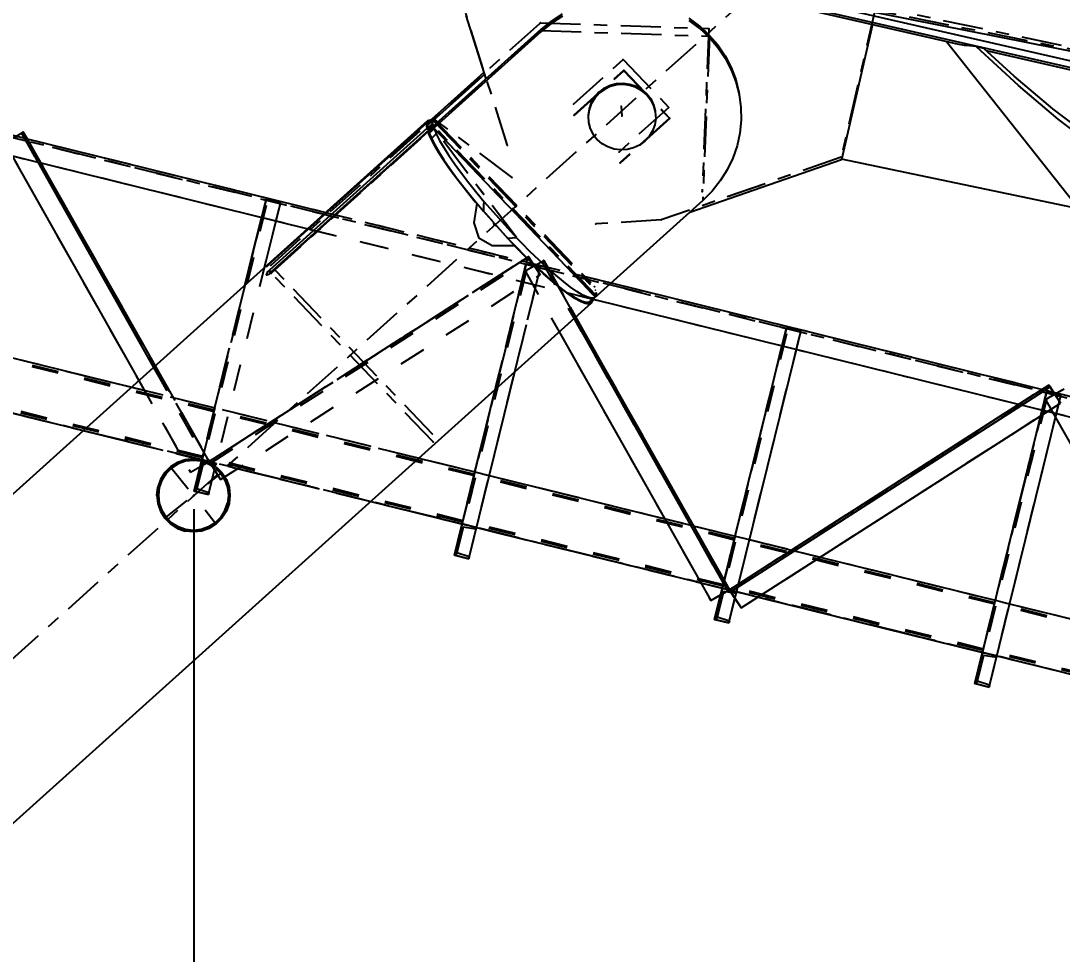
# Model space of a CAD drawing. Header units: millimetres. Extents: x 2368 to 8313, y 7493 to 11698.
# Drawn here: x 6788.4 to 6866.1, y 11185.3 to 11255 of the extents above; entities that cross this region are included whole.
import ezdxf

# ---------------------------------------------------------------- set-up
doc = ezdxf.new("R2010")
doc.units = ezdxf.units.MM
for name, pattern in [('XKITLINE00', [0]), ('XKITLINE02', [4, 2, -2]), ('XKITLINE03', [6, 3, -1, 1, -1])]:
    doc.linetypes.add(name, pattern=pattern)
doc.styles.add('ROMANS', font='romans.shx')
doc.dimstyles.new('MD300', dxfattribs={"dimtxt": 2.5, "dimasz": 2.5, "dimexe": 1, "dimexo": 1, "dimgap": 0.5, "dimtad": 1, "dimdec": 1, "dimlfac": 50, "dimrnd": 0.5, "dimdsep": 46, "dimtxsty": 'ROMANS', "dimcen": 1, "dimclrd": 146, "dimclre": 146, "dimclrt": 30, "dimadec": 1, "dimazin": 2, "dimtfac": 1, "dimtdec": 1, "dimtmove": 0, "dimatfit": 1, "dimfxl": 1, "dimtolj": 1, "dimtzin": 0, "dimlwd": -1, "dimlwe": -1, "dimarcsym": 0})

# ---------------------------------------------------------------- blocks, each defined once
blk = doc.blocks.new('*D40')
at = {"color": 146, "transparency": 16777216}
for p, q in [((6578.585, 11273.541), (6578.585, 10968.162)), ((6801.288, 11218.51), (6801.288, 10968.162)), ((6581.085, 10969.162), (6798.788, 10969.162))]:
    blk.add_line(p, q, dxfattribs=at)
for points in [[(6581.085, 10969.579), (6581.085, 10968.745), (6578.585, 10969.162)], [(6798.788, 10969.579), (6798.788, 10968.745), (6801.288, 10969.162)]]:
    blk.add_solid(points, dxfattribs=at)
at = {"layer": 'Defpoints', "color": 0, "transparency": 16777216}
for p in [(6578.585, 11274.541), (6801.288, 11219.51), (6801.288, 10969.162)]:
    blk.add_point(p, dxfattribs=at)
at = {"color": 30, "transparency": 16777216, "insert": (6689.936, 10970.912), "char_height": 2.5, "attachment_point": 5, "style": 'ROMANS'}
blk.add_mtext('\\A1;11135', dxfattribs=at)
blk = doc.blocks.new('*D41')
at = {"color": 146, "transparency": 16777216}
for p, q in [((6801.288, 11218.51), (6801.288, 10968.162)), ((6918.692, 11189.658), (6918.692, 10968.162)), ((6803.788, 10969.162), (6916.192, 10969.162))]:
    blk.add_line(p, q, dxfattribs=at)
for points in [[(6803.788, 10969.579), (6803.788, 10968.745), (6801.288, 10969.162)], [(6916.192, 10969.579), (6916.192, 10968.745), (6918.692, 10969.162)]]:
    blk.add_solid(points, dxfattribs=at)
at = {"layer": 'Defpoints', "color": 0, "transparency": 16777216}
for p in [(6801.288, 11219.51), (6918.692, 11190.658), (6918.692, 10969.162)]:
    blk.add_point(p, dxfattribs=at)
at = {"color": 30, "transparency": 16777216, "insert": (6859.99, 10970.912), "char_height": 2.5, "attachment_point": 5, "style": 'ROMANS'}
blk.add_mtext('\\A1;5870', dxfattribs=at)

msp = doc.modelspace()

# ---------------------------------------------------------------- linework, layer by layer
at = {"color": 8, "linetype": 'XKITLINE00'}
for p, q in [((6905.8334, 11243.011), (6580.2517, 11317.5262)), ((6905.7208, 11242.5189), (6580.139, 11317.034)), ((6858.2887, 11253.222), (6822.8564, 11261.3313)), ((6880.0375, 11250.0294), (6844.278, 11257.1392)), ((6821.5926, 11255.3452), (6823.0837, 11250.6301)), ((6828.7895, 11255.4676), (6827.9535, 11254.9361)), ((6828.8025, 11255.2923), (6827.9665, 11254.7608)), ((6827.9535, 11254.9361), (6827.1838, 11254.3176)), ((6827.9665, 11254.7608), (6827.1968, 11254.1423)), ((6827.9535, 11254.9361), (6827.9665, 11254.7608)), ((6839.041, 11254.5636), (6838.2506, 11255.1498)), ((6839.0541, 11254.3884), (6838.2636, 11254.9745)), ((6839.7583, 11253.8952), (6839.041, 11254.5636)), ((6851.9267, 11254.6781), (6849.6192, 11244.5959)), ((6827.1838, 11254.3176), (6807.0629, 11236.2214)), ((6827.1968, 11254.1423), (6818.8253, 11246.6133)), ((6827.1838, 11254.3176), (6827.1968, 11254.1423)), ((6839.7713, 11253.7199), (6839.0541, 11254.3884)), ((6839.7583, 11253.8952), (6840.3933, 11253.1528)), ((6839.7713, 11253.7199), (6840.4063, 11252.9775)), ((6840.3933, 11253.1528), (6840.9382, 11252.3458)), ((6840.4063, 11252.9775), (6840.9512, 11252.1706)), ((6857.4586, 11253.412), (6935.907, 11154.2065)), ((6857.9302, 11253.2936), (6857.8616, 11253.3198)), ((6858.2805, 11253.2237), (6857.9302, 11253.2936)), ((6858.8067, 11253.1133), (6858.2805, 11253.2237)), ((6858.9223, 11253.1093), (6858.8067, 11253.1133)), ((6859.6764, 11253.0346), (6858.9223, 11253.1093)), ((6860.2563, 11252.9022), (6859.6787, 11253.0344)), ((6859.7069, 11253.0064), (6859.6787, 11253.0344)), ((6862.8334, 11250.1214), (6859.7069, 11253.0064)), ((6840.9382, 11252.3458), (6841.386, 11251.4844)), ((6840.9512, 11252.1706), (6841.3991, 11251.3092)), ((6862.5176, 11250.8155), (6860.2563, 11252.9022)), ((6877.5449, 11248.8149), (6860.4443, 11252.7287)), ((6841.386, 11251.4844), (6841.7312, 11250.5794)), ((6822.9324, 11251.1083), (6818.7695, 11247.3644)), ((6822.9785, 11250.9628), (6819.1473, 11247.5172)), ((6841.3991, 11251.3092), (6841.7442, 11250.4042)), ((6865.3913, 11248.3815), (6862.5176, 11250.8155)), ((6831.9197, 11249.9163), (6831.5258, 11249.6259)), ((6831.9226, 11249.8762), (6831.5288, 11249.5858)), ((6831.9226, 11249.8762), (6831.5288, 11249.5858)), ((6831.9256, 11249.8362), (6831.5317, 11249.5458)), ((6832.3641, 11250.127), (6831.9197, 11249.9163)), ((6832.3671, 11250.0869), (6831.9226, 11249.8762)), ((6832.3671, 11250.0869), (6831.9226, 11249.8762)), ((6832.3701, 11250.0469), (6831.9256, 11249.8362)), ((6832.8421, 11250.2499), (6832.3641, 11250.127)), ((6832.845, 11250.2098), (6832.3671, 11250.0869)), ((6832.845, 11250.2098), (6832.3671, 11250.0869)), ((6832.848, 11250.1698), (6832.3701, 11250.0469)), ((6833.3351, 11250.2802), (6832.8421, 11250.2499)), ((6833.3381, 11250.2402), (6832.845, 11250.2098)), ((6833.3381, 11250.2402), (6832.845, 11250.2098)), ((6833.3411, 11250.2001), (6832.848, 11250.1698)), ((6833.8244, 11250.2169), (6833.3351, 11250.2802)), ((6833.8274, 11250.1768), (6833.3381, 11250.2402)), ((6833.8274, 11250.1768), (6833.3381, 11250.2402)), ((6833.8303, 11250.1368), (6833.3411, 11250.2001)), ((6834.291, 11250.0623), (6833.8244, 11250.2169)), ((6834.294, 11250.0222), (6833.8274, 11250.1768)), ((6834.294, 11250.0222), (6833.8274, 11250.1768)), ((6834.297, 11249.9822), (6833.8303, 11250.1368)), ((6834.7171, 11249.8223), (6834.291, 11250.0623)), ((6834.72, 11249.7823), (6834.294, 11250.0222)), ((6834.72, 11249.7823), (6834.294, 11250.0222)), ((6834.723, 11249.7422), (6834.297, 11249.9822)), ((6841.7312, 11250.5794), (6841.9694, 11249.6422)), ((6841.7442, 11250.4042), (6841.9824, 11249.467)), ((6865.7845, 11247.6218), (6862.8334, 11250.1214)), ((6831.1976, 11249.2669), (6830.9478, 11248.8532)), ((6831.2006, 11249.2269), (6830.9508, 11248.8131)), ((6831.2006, 11249.2269), (6830.9508, 11248.8131)), ((6831.2036, 11249.1868), (6830.9537, 11248.7731)), ((6831.5258, 11249.6259), (6831.1976, 11249.2669)), ((6831.5288, 11249.5858), (6831.2006, 11249.2269)), ((6831.5288, 11249.5858), (6831.2006, 11249.2269)), ((6831.5317, 11249.5458), (6831.2036, 11249.1868)), ((6831.5258, 11249.6259), (6831.5288, 11249.5858)), ((6831.5288, 11249.5858), (6831.5317, 11249.5458)), ((6835.0862, 11249.5063), (6834.7171, 11249.8223)), ((6835.0892, 11249.4662), (6834.72, 11249.7823)), ((6835.0892, 11249.4662), (6834.72, 11249.7823)), ((6835.0922, 11249.4262), (6834.723, 11249.7422)), ((6835.0862, 11249.5063), (6835.0892, 11249.4662)), ((6835.0862, 11249.5063), (6835.3842, 11249.1263)), ((6835.0892, 11249.4662), (6835.3872, 11249.0862)), ((6835.0892, 11249.4662), (6835.0922, 11249.4262)), ((6835.0892, 11249.4662), (6835.3872, 11249.0862)), ((6835.0922, 11249.4262), (6835.3902, 11249.0462)), ((6835.3842, 11249.1263), (6835.5997, 11248.6969)), ((6835.3872, 11249.0862), (6835.6027, 11248.6569)), ((6835.3872, 11249.0862), (6835.6027, 11248.6569)), ((6841.9694, 11249.6422), (6842.0976, 11248.6846)), ((6841.9824, 11249.467), (6842.1106, 11248.5093)), ((6830.7859, 11248.4006), (6830.7181, 11247.9265)), ((6830.7888, 11248.3605), (6830.7211, 11247.8865)), ((6830.7888, 11248.3605), (6830.7211, 11247.8865)), ((6830.7918, 11248.3205), (6830.724, 11247.8464)), ((6830.9478, 11248.8532), (6830.7859, 11248.4006)), ((6830.9508, 11248.8131), (6830.7888, 11248.3605)), ((6830.9508, 11248.8131), (6830.7888, 11248.3605)), ((6830.9537, 11248.7731), (6830.7918, 11248.3205)), ((6835.3902, 11249.0462), (6835.6056, 11248.6168)), ((6835.5997, 11248.6969), (6835.7243, 11248.2347)), ((6835.6027, 11248.6569), (6835.7273, 11248.1946)), ((6835.6027, 11248.6569), (6835.7273, 11248.1946)), ((6835.6056, 11248.6168), (6835.7303, 11248.1546)), ((6842.0976, 11248.6846), (6842.1106, 11248.5093)), ((6842.1106, 11248.5093), (6842.1272, 11247.5433)), ((6868.0522, 11246.3584), (6865.3913, 11248.3815)), ((6818.9138, 11247.5511), (6818.7343, 11247.4927)), ((6819.1053, 11247.5611), (6818.7381, 11247.2309)), ((6818.9678, 11247.5426), (6818.9138, 11247.5511)), ((6819.1053, 11247.5611), (6819.0952, 11247.4816)), ((6819.1053, 11247.5611), (6819.3673, 11247.2877)), ((6830.724, 11247.8464), (6830.753, 11247.3691)), ((6835.7592, 11247.6773), (6835.6915, 11247.2032)), ((6835.7243, 11248.2347), (6835.7273, 11248.1946)), ((6835.7273, 11248.1946), (6835.7303, 11248.1546)), ((6835.7303, 11248.1546), (6835.7592, 11247.6773)), ((6842.1272, 11247.5433), (6842.032, 11246.581)), ((6868.5172, 11245.5441), (6865.7845, 11247.6218)), ((6818.7343, 11247.4927), (6772.61, 11206.0097)), ((6818.6437, 11247.3293), (6806.8943, 11236.7622)), ((6818.6829, 11246.9281), (6806.9335, 11236.361)), ((6818.703, 11247.4383), (6806.9536, 11236.8712)), ((6818.6437, 11247.3293), (6818.6434, 11247.0805)), ((6818.6434, 11247.0805), (6818.6829, 11246.9281)), ((6818.6437, 11247.3293), (6818.7381, 11247.2313)), ((6818.6829, 11246.9281), (6818.8147, 11246.7907)), ((6818.7343, 11247.4927), (6818.703, 11247.4383)), ((6818.703, 11247.4383), (6818.7719, 11247.3665)), ((6818.7725, 11247.325), (6818.7057, 11247.265)), ((6819.0952, 11247.4816), (6818.7281, 11247.1513)), ((6818.7381, 11247.2309), (6818.7281, 11247.1513)), ((6818.7281, 11247.1513), (6818.7296, 11247.0596)), ((6818.7296, 11247.0596), (6818.7426, 11246.9558)), ((6819.1098, 11247.286), (6818.7426, 11246.9558)), ((6818.7426, 11246.9558), (6818.7672, 11246.8402)), ((6819.1344, 11247.1704), (6818.7672, 11246.8402)), ((6818.7672, 11246.8402), (6818.8147, 11246.7907)), ((6818.7695, 11247.3644), (6818.7725, 11247.325)), ((6819.2128, 11246.9177), (6818.8456, 11246.5874)), ((6819.0952, 11247.4816), (6819.0967, 11247.3898)), ((6819.0967, 11247.3898), (6819.1098, 11247.286)), ((6819.1098, 11247.286), (6819.1344, 11247.1704)), ((6819.1344, 11247.1704), (6819.1818, 11247.1209)), ((6819.2128, 11246.9177), (6819.3842, 11246.5119)), ((6819.2128, 11246.9177), (6831.2507, 11234.3586)), ((6830.753, 11247.3691), (6830.8776, 11246.9069)), ((6830.8776, 11246.9069), (6831.0931, 11246.4775)), ((6835.5295, 11246.7506), (6835.2797, 11246.3369)), ((6835.6915, 11247.2032), (6835.5295, 11246.7506)), ((6818.7538, 11246.6832), (6807.0044, 11236.1161)), ((6818.7538, 11246.6832), (6818.9125, 11246.2969)), ((6818.7538, 11246.6832), (6818.8456, 11246.5874)), ((6818.8224, 11246.6526), (6818.8013, 11246.6337)), ((6818.8224, 11246.6526), (6818.8253, 11246.6133)), ((6818.8253, 11246.6133), (6818.848, 11246.5896)), ((6818.8456, 11246.5874), (6819.017, 11246.1817)), ((6818.9125, 11246.2969), (6819.1779, 11245.7792)), ((6819.3842, 11246.5119), (6819.017, 11246.1817)), ((6819.017, 11246.1817), (6819.2615, 11245.7069)), ((6819.3842, 11246.5119), (6819.6286, 11246.0372)), ((6819.6286, 11246.0372), (6819.943, 11245.4995)), ((6831.0931, 11246.4775), (6831.3911, 11246.0975)), ((6831.7602, 11245.7815), (6831.3911, 11246.0975)), ((6834.9515, 11245.9779), (6834.5576, 11245.6875)), ((6835.2797, 11246.3369), (6834.9515, 11245.9779)), ((6842.032, 11246.581), (6841.8261, 11245.6346)), ((6819.1779, 11245.7792), (6819.5259, 11245.1873)), ((6819.2615, 11245.7069), (6819.5759, 11245.1692)), ((6819.5259, 11245.1873), (6819.9512, 11244.5297)), ((6819.5759, 11245.1692), (6819.9563, 11244.5753)), ((6819.943, 11245.4995), (6820.3234, 11244.9055)), ((6832.1863, 11245.5415), (6831.7602, 11245.7815)), ((6832.6529, 11245.3869), (6832.1863, 11245.5415)), ((6833.1422, 11245.3236), (6832.6529, 11245.3869)), ((6833.6353, 11245.3539), (6833.1422, 11245.3236)), ((6834.1132, 11245.4768), (6833.6353, 11245.3539)), ((6834.5576, 11245.6875), (6834.1132, 11245.4768)), ((6841.8261, 11245.6346), (6841.5122, 11244.7159)), ((6819.9512, 11244.5297), (6820.4478, 11243.8162)), ((6819.9563, 11244.5753), (6820.3979, 11243.9326)), ((6820.3234, 11244.9055), (6820.7651, 11244.2628)), ((6849.6192, 11244.5959), (6838.3017, 11240.6666)), ((6841.5122, 11244.7159), (6841.0943, 11243.8365)), ((6867.3354, 11240.9219), (6849.63, 11244.6429)), ((6820.3979, 11243.9326), (6820.8953, 11243.2491)), ((6820.4478, 11243.8162), (6821.0084, 11243.0571)), ((6820.7651, 11244.2628), (6821.2625, 11243.5793)), ((6841.0943, 11243.8365), (6840.5775, 11243.0075)), ((6820.8953, 11243.2491), (6821.4422, 11242.5335)), ((6821.0084, 11243.0571), (6821.6249, 11242.2634)), ((6821.2625, 11243.5793), (6821.8093, 11242.8637)), ((6821.8093, 11242.8637), (6822.3988, 11242.125)), ((6840.5775, 11243.0075), (6839.9684, 11242.2393)), ((6821.4422, 11242.5335), (6822.0316, 11241.7948)), ((6821.6249, 11242.2634), (6822.2881, 11241.4467)), ((6822.3988, 11242.125), (6822.9585, 11241.4506)), ((6839.9684, 11242.2393), (6839.2746, 11241.5416)), ((6822.0316, 11241.7948), (6822.6562, 11241.0421)), ((6822.4, 11241.3145), (6822.1765, 11239.8887)), ((6822.2881, 11241.4467), (6822.4, 11241.3145)), ((6822.4, 11241.3145), (6823.6304, 11239.9464)), ((6822.9585, 11241.4506), (6822.9042, 11241.2652)), ((6822.9585, 11241.4506), (6825.3662, 11238.7735)), ((6839.2746, 11241.5416), (6830.9031, 11234.0125)), ((6822.6562, 11241.0421), (6822.9112, 11240.7461)), ((6822.9042, 11241.2652), (6822.9112, 11240.7461)), ((6822.9112, 11240.7461), (6824.7279, 11238.7261)), ((6822.1765, 11239.8887), (6822.5492, 11238.7431)), ((6823.6304, 11239.9464), (6823.6893, 11239.7655)), ((6823.9042, 11239.6419), (6823.6893, 11239.7655)), ((6823.9042, 11239.6419), (6825.2236, 11238.175)), ((6823.555, 11238.1652), (6822.5492, 11238.7431)), ((6825.3662, 11238.7735), (6824.7279, 11238.7261)), ((6824.7279, 11238.7261), (6825.3455, 11238.0818)), ((6825.2236, 11238.175), (6825.1793, 11238.1635)), ((6825.2236, 11238.175), (6825.9525, 11237.4377)), ((6825.3662, 11238.7735), (6825.7126, 11238.412)), ((6825.7126, 11238.412), (6826.3904, 11237.731)), ((6825.1793, 11238.1635), (6823.555, 11238.1652)), ((6825.3455, 11238.0818), (6826.0232, 11237.4008)), ((6826.68, 11236.7329), (6825.9525, 11237.4377)), ((6826.6861, 11236.761), (6826.0232, 11237.4008)), ((6827.0532, 11237.0912), (6826.3904, 11237.731)), ((6806.6915, 11236.6208), (6806.6649, 11236.5915)), ((6806.7295, 11236.6237), (6806.6914, 11236.5934)), ((6806.7296, 11236.6601), (6806.6915, 11236.6208)), ((6806.7774, 11236.6636), (6806.7295, 11236.6237)), ((6806.7775, 11236.7072), (6806.7296, 11236.6601)), ((6806.8327, 11236.7599), (6806.7775, 11236.7072)), ((6806.8338, 11236.71), (6806.8013, 11236.6843)), ((6806.8924, 11236.8155), (6806.8327, 11236.7599)), ((6806.8943, 11236.7622), (6806.8338, 11236.71)), ((6806.9536, 11236.8712), (6806.8924, 11236.8155)), ((6806.8924, 11236.8155), (6806.9207, 11236.786)), ((6806.9536, 11236.8712), (6806.9823, 11236.8414)), ((6827.3806, 11236.0857), (6826.68, 11236.7329)), ((6827.3257, 11236.1705), (6826.6861, 11236.761)), ((6827.6929, 11236.5008), (6827.0532, 11237.0912)), ((6806.6649, 11236.5915), (6806.6512, 11236.5734)), ((6806.6648, 11236.5745), (6806.6512, 11236.5677)), ((6806.6512, 11236.5734), (6806.6512, 11236.5677)), ((6806.6914, 11236.5934), (6806.6648, 11236.5745)), ((6806.6922, 11236.0318), (6806.6921, 11235.9996)), ((6806.6921, 11235.9996), (6806.7056, 11235.9797)), ((6806.7058, 11236.0746), (6806.6922, 11236.0318)), ((6806.7321, 11235.973), (6806.7056, 11235.9797)), ((6806.7325, 11236.1259), (6806.7058, 11236.0746)), ((6806.7703, 11235.9799), (6806.7321, 11235.973)), ((6806.7707, 11236.1831), (6806.7325, 11236.1259)), ((6806.784, 11235.9857), (6806.7703, 11235.9799)), ((6806.8186, 11236.2434), (6806.7707, 11236.1831)), ((6806.8216, 11235.9964), (6806.784, 11235.9857)), ((6806.8738, 11236.3037), (6806.8186, 11236.2434)), ((6806.8804, 11236.0249), (6806.8216, 11235.9964)), ((6806.9335, 11236.361), (6806.8738, 11236.3037)), ((6806.8738, 11236.3037), (6807.0308, 11236.1399)), ((6806.9424, 11236.0655), (6806.8804, 11236.0249)), ((6806.9335, 11236.361), (6807.0653, 11236.2235)), ((6807.0044, 11236.1161), (6806.9424, 11236.0655)), ((6807.0629, 11236.2214), (6807.0666, 11236.172)), ((6827.9341, 11235.6368), (6827.3257, 11236.1705)), ((6828.0441, 11235.5056), (6827.3806, 11236.0857)), ((6828.3012, 11235.967), (6827.6929, 11236.5008)), ((6828.8707, 11235.4966), (6828.3012, 11235.967)), ((6828.5036, 11235.1664), (6827.9341, 11235.6368)), ((6828.6608, 11235.0012), (6828.0441, 11235.5056)), ((6829.0271, 11234.7653), (6828.5036, 11235.1664)), ((6829.3942, 11235.0955), (6828.8707, 11235.4966)), ((6829.8651, 11234.7688), (6829.3942, 11235.0955)), ((6829.2217, 11234.5796), (6828.6608, 11235.0012)), ((6829.4979, 11234.4386), (6829.0271, 11234.7653)), ((6829.7187, 11234.2471), (6829.2217, 11234.5796)), ((6829.9103, 11234.1903), (6829.4979, 11234.4386)), ((6830.2775, 11234.5205), (6829.8651, 11234.7688)), ((6830.6262, 11234.3538), (6830.2775, 11234.5205)), ((6830.9068, 11234.2707), (6830.6262, 11234.3538)), ((6831.2507, 11234.3586), (6830.8836, 11234.0283)), ((6831.2507, 11234.3586), (6831.1159, 11234.2723)), ((6830.9384, 11233.8842), (6749.4981, 11160.639)), ((6830.1445, 11234.0086), (6829.7187, 11234.2471)), ((6830.259, 11234.0235), (6829.9103, 11234.1903)), ((6830.4929, 11233.8675), (6830.1445, 11234.0086)), ((6830.5397, 11233.9405), (6830.259, 11234.0235)), ((6830.7589, 11233.8258), (6830.4929, 11233.8675)), ((6830.7487, 11233.9421), (6830.5397, 11233.9405)), ((6831.1159, 11234.2723), (6830.7487, 11233.9421)), ((6830.8836, 11234.0283), (6830.7487, 11233.9421)), ((6830.9384, 11233.8842), (6830.7589, 11233.8258)), ((6830.8836, 11234.0283), (6830.9696, 11233.9385)), ((6830.8859, 11234.0305), (6830.9031, 11234.0125)), ((6831.1159, 11234.2723), (6830.9068, 11234.2707)), ((6830.9696, 11233.9385), (6830.9384, 11233.8842)), ((6831.029, 11234.0475), (6830.941, 11233.9684)), ((6830.9886, 11234.0894), (6831.029, 11234.0475)), ((6831.0291, 11234.1258), (6831.029, 11234.0475))]:
    msp.add_line(p, q, dxfattribs=at)
at = {"color": 1, "linetype": 'XKITLINE03'}
for p, q in [((6922.1268, 11213.0887), (6580.4796, 11297.4018)), ((6578.5806, 11277.2709), (6918.7321, 11193.3882)), ((6918.7321, 11193.3882), (6578.5807, 11277.2709)), ((6788.5603, 11246.6531), (6802.425, 11222.0702)), ((6802.4251, 11222.0702), (6788.5603, 11246.6531)), ((6801.3164, 11219.8717), (6806.6797, 11241.6202)), ((6806.6797, 11241.6202), (6801.3164, 11219.8717)), ((6802.425, 11222.0702), (6826.2685, 11237.3565)), ((6826.2685, 11237.3565), (6802.4251, 11222.0702)), ((6820.7347, 11215.0831), (6826.0979, 11236.8315)), ((6826.0979, 11236.8315), (6820.7347, 11215.0831)), ((6827.3969, 11237.0759), (6841.2616, 11212.493)), ((6841.2617, 11212.493), (6827.3969, 11237.0759)), ((6845.5163, 11232.043), (6840.153, 11210.2945)), ((6840.153, 11210.2945), (6845.5163, 11232.043)), ((6841.2616, 11212.493), (6865.1051, 11227.7793)), ((6865.1051, 11227.7793), (6841.2617, 11212.493)), ((6859.5713, 11205.5059), (6864.9345, 11227.2543)), ((6864.9345, 11227.2543), (6859.5713, 11205.5059)), ((6801.891, 11222.2019), (6801.891, 11222.2019)), ((6801.2546, 11219.5472), (6801.2545, 11219.5472)), ((6821.3093, 11217.4133), (6821.3093, 11217.4133)), ((6840.7276, 11212.6247), (6840.7276, 11212.6247)), ((6860.1459, 11207.8361), (6860.1459, 11207.8361))]:
    msp.add_line(p, q, dxfattribs=at)
at = {"color": 3, "linetype": 'XKITLINE02'}
for p, q in [((6581.0098, 11297.2709), (6920.9134, 11213.3882)), ((6581.0103, 11297.2708), (6920.9133, 11213.3882)), ((6581.0103, 11297.2708), (6920.9134, 11213.3882)), ((6581.0311, 11297.4408), (6920.934, 11213.5582)), ((6581.0311, 11297.4407), (6920.934, 11213.5582)), ((6580.8477, 11295.941), (6920.7516, 11212.0582)), ((6580.8477, 11295.941), (6920.7517, 11212.0582)), ((6579.4977, 11280.9895), (6919.6491, 11197.1068)), ((6579.4977, 11280.9895), (6919.6491, 11197.1067)), ((6579.5384, 11281.1545), (6919.6898, 11197.2718)), ((6579.4722, 11280.8862), (6919.6237, 11197.0034)), ((6579.4722, 11280.8862), (6919.6236, 11197.0034)), ((6578.5807, 11277.2709), (6918.7321, 11193.3882)), ((6578.6213, 11277.4359), (6918.7728, 11193.5532)), ((6578.6214, 11277.4359), (6918.7728, 11193.5532)), ((6578.6468, 11277.5392), (6918.7983, 11193.6565)), ((6578.6468, 11277.5392), (6918.7983, 11193.6565)), ((6613.0971, 11272.8788), (6919.6898, 11197.2718)), ((6606.1083, 11270.4824), (6918.7321, 11193.3882)), ((6787.1667, 11245.8671), (6788.5603, 11246.6531)), ((6788.421, 11246.5745), (6788.5603, 11246.6531)), ((6788.421, 11246.5745), (6802.2857, 11221.9916)), ((6788.5603, 11246.6531), (6802.4251, 11222.0702)), ((6788.6269, 11246.2094), (6789.6391, 11244.4146)), ((6788.8403, 11246.1568), (6789.8525, 11244.362)), ((6787.1667, 11245.8671), (6801.0314, 11221.2842)), ((6801.3164, 11219.8717), (6806.6797, 11241.6202)), ((6801.4523, 11219.8382), (6806.8156, 11241.5867)), ((6801.4523, 11219.8382), (6806.8156, 11241.5867)), ((6802.3844, 11219.6084), (6807.7477, 11241.3568)), ((6806.3517, 11240.2902), (6806.6797, 11241.6202)), ((6806.6797, 11241.6202), (6807.7477, 11241.3568)), ((6806.6797, 11241.6202), (6807.7477, 11241.3568)), ((6807.4197, 11240.0267), (6807.7477, 11241.3568)), ((6811.1321, 11240.6555), (6832.442, 11235.3966)), ((6809.7841, 11239.4432), (6831.094, 11234.1842)), ((6802.425, 11222.0702), (6826.2685, 11237.3565)), ((6802.4251, 11222.0702), (6826.2685, 11237.3565)), ((6802.5114, 11221.9355), (6826.3549, 11237.2218)), ((6802.5114, 11221.9355), (6826.3549, 11237.2218)), ((6820.7347, 11215.0831), (6826.0979, 11236.8315)), ((6820.8706, 11215.0496), (6826.2339, 11236.798)), ((6820.8706, 11215.0496), (6826.2339, 11236.798)), ((6823.7844, 11227.4501), (6826.0979, 11236.8315)), ((6826.0033, 11236.2899), (6827.3969, 11237.0759)), ((6826.0033, 11236.2899), (6827.3969, 11237.0759)), ((6826.0979, 11236.8315), (6827.1659, 11236.5682)), ((6826.0979, 11236.8315), (6827.1659, 11236.5682)), ((6826.2685, 11237.3565), (6827.1321, 11236.0095)), ((6826.2685, 11237.3565), (6827.1321, 11236.0095)), ((6827.2576, 11236.9973), (6829.6612, 11232.7355)), ((6827.2576, 11236.9973), (6841.1223, 11212.4144)), ((6827.3969, 11237.0759), (6829.7831, 11232.8451)), ((6827.3969, 11237.0759), (6841.2617, 11212.493)), ((6802.3844, 11219.6084), (6806.5609, 11236.5443)), ((6803.2886, 11220.7233), (6827.1321, 11236.0095)), ((6803.2886, 11220.7233), (6827.1321, 11236.0095)), ((6821.8027, 11214.8197), (6827.1659, 11236.5682)), ((6825.2403, 11228.7595), (6827.1659, 11236.5682)), ((6826.0033, 11236.2899), (6828.5643, 11231.749)), ((6826.0033, 11236.2899), (6839.868, 11211.707)), ((6801.3164, 11219.8717), (6805.105, 11235.2349)), ((6840.153, 11210.2945), (6845.5163, 11232.043)), ((6840.2889, 11210.261), (6845.6522, 11232.0095)), ((6840.2889, 11210.261), (6845.6522, 11232.0095)), ((6845.1867, 11230.7064), (6845.5163, 11232.043)), ((6845.5163, 11232.043), (6846.5843, 11231.7796)), ((6845.5163, 11232.043), (6846.5843, 11231.7796)), ((6841.221, 11210.0312), (6846.5843, 11231.7796)), ((6846.2546, 11230.4428), (6846.5843, 11231.7796)), ((6798.279, 11229.0957), (6802.2857, 11221.9916)), ((6798.4008, 11229.2053), (6802.425, 11222.0702)), ((6797.1821, 11228.1092), (6801.0314, 11221.2842)), ((6796.6354, 11227.6175), (6818.0883, 11222.3272)), ((6841.2617, 11212.493), (6865.1051, 11227.7793)), ((6841.348, 11212.3583), (6865.1915, 11227.6446)), ((6862.8656, 11226.3435), (6864.6057, 11227.4591)), ((6863.0797, 11226.2907), (6864.8197, 11227.4063)), ((6864.8399, 11226.7127), (6866.2335, 11227.4987)), ((6865.1051, 11227.7793), (6865.9687, 11226.4323)), ((6866.0942, 11227.4201), (6866.2335, 11227.4987)), ((6859.5713, 11205.5059), (6864.9345, 11227.2543)), ((6859.7072, 11205.4724), (6865.0705, 11227.2208)), ((6859.7072, 11205.4724), (6865.0705, 11227.2208)), ((6860.6393, 11205.2425), (6866.0025, 11226.991)), ((6864.6041, 11225.9145), (6864.9345, 11227.2543)), ((6864.8399, 11226.7127), (6865.6892, 11227.1917)), ((6864.8399, 11226.7127), (6878.7046, 11202.1298)), ((6864.8399, 11226.7127), (6865.6011, 11225.3631)), ((6864.9345, 11227.2543), (6866.0025, 11226.991)), ((6864.9345, 11227.2543), (6866.0025, 11226.991)), ((6865.4428, 11227.2525), (6865.9687, 11226.4323)), ((6865.6721, 11225.6509), (6866.0025, 11226.991)), ((6842.1252, 11211.1461), (6865.9687, 11226.4323)), ((6864.4995, 11225.4905), (6865.9687, 11226.4323)), ((6793.0403, 11224.3842), (6814.4932, 11219.0939)), ((6800.07, 11222.0069), (6799.5524, 11221.6816)), ((6800.0701, 11222.0069), (6799.5525, 11221.6816)), ((6800.1221, 11221.8988), (6799.6272, 11221.5878)), ((6800.1222, 11221.8988), (6799.6273, 11221.5878)), ((6800.647, 11222.2088), (6800.07, 11222.0069)), ((6800.6471, 11222.2088), (6800.0701, 11222.0069)), ((6800.6737, 11222.0918), (6800.1221, 11221.8988)), ((6800.6738, 11222.0918), (6800.1222, 11221.8988)), ((6801.2545, 11222.2772), (6800.647, 11222.2088)), ((6801.2546, 11222.2772), (6800.6471, 11222.2088)), ((6801.2545, 11222.1572), (6800.6737, 11222.0918)), ((6801.2546, 11222.1572), (6800.6738, 11222.0918)), ((6801.0314, 11221.2842), (6802.425, 11222.0702)), ((6801.0314, 11221.2842), (6802.4251, 11222.0702)), ((6801.862, 11222.2088), (6801.2545, 11222.2772)), ((6801.8353, 11222.0918), (6801.2545, 11222.1572)), ((6801.8621, 11222.2088), (6801.2546, 11222.2772)), ((6801.8354, 11222.0918), (6801.2546, 11222.1572)), ((6801.3164, 11219.8717), (6801.891, 11222.2019)), ((6801.891, 11222.2019), (6801.3164, 11219.8717)), ((6801.976, 11221.9618), (6801.5033, 11220.0448)), ((6801.976, 11221.9618), (6801.5033, 11220.0448)), ((6801.8353, 11222.0918), (6802.387, 11221.8988)), ((6802.387, 11221.8988), (6801.8354, 11222.0918)), ((6801.862, 11222.2088), (6802.439, 11222.0069)), ((6802.4391, 11222.0069), (6801.8621, 11222.2088)), ((6801.891, 11222.2019), (6802.959, 11221.9385)), ((6801.891, 11222.2019), (6801.891, 11222.2019)), ((6802.959, 11221.9385), (6801.891, 11222.2019)), ((6802.9265, 11221.8065), (6801.976, 11221.9618)), ((6801.976, 11221.9618), (6801.976, 11221.9618)), ((6802.9265, 11221.8065), (6801.976, 11221.9618)), ((6802.8819, 11221.5878), (6802.387, 11221.8988)), ((6802.8818, 11221.5878), (6802.387, 11221.8988)), ((6802.425, 11222.0702), (6803.2886, 11220.7233)), ((6802.4251, 11222.0702), (6803.2886, 11220.7233)), ((6802.9567, 11221.6816), (6802.439, 11222.0069)), ((6802.9567, 11221.6816), (6802.4391, 11222.0069)), ((6802.959, 11221.9385), (6802.9265, 11221.8065)), ((6802.959, 11221.9385), (6802.9265, 11221.8065)), ((6802.959, 11221.9385), (6802.959, 11221.9385)), ((6799.1201, 11221.2494), (6798.7949, 11220.7317)), ((6799.1202, 11221.2494), (6798.795, 11220.7317)), ((6799.2139, 11221.1745), (6798.903, 11220.6797)), ((6799.214, 11221.1745), (6798.9031, 11220.6797)), ((6799.5524, 11221.6816), (6799.1201, 11221.2494)), ((6799.5525, 11221.6816), (6799.1202, 11221.2494)), ((6799.6272, 11221.5878), (6799.2139, 11221.1745)), ((6799.2139, 11217.9199), (6803.2951, 11221.1745)), ((6799.6273, 11221.5878), (6799.214, 11221.1745)), ((6799.214, 11217.9199), (6803.2952, 11221.1745)), ((6799.6272, 11221.5878), (6802.8818, 11217.5066)), ((6799.6273, 11221.5878), (6802.8819, 11217.5066)), ((6802.8818, 11221.5878), (6803.2951, 11221.1745)), ((6802.8819, 11221.5878), (6803.2952, 11221.1745)), ((6802.9265, 11221.8065), (6802.9265, 11221.8065)), ((6802.9567, 11221.6816), (6803.389, 11221.2494)), ((6802.9567, 11221.6816), (6803.3889, 11221.2494)), ((6803.2951, 11221.1745), (6803.6061, 11220.6797)), ((6803.2952, 11221.1745), (6803.6061, 11220.6797)), ((6803.3889, 11221.2494), (6803.7142, 11220.7317)), ((6803.389, 11221.2494), (6803.7142, 11220.7317)), ((6822.267, 11221.2967), (6823.335, 11221.0333)), ((6798.795, 11220.7317), (6798.593, 11220.1547)), ((6798.7949, 11220.7317), (6798.593, 11220.1547)), ((6798.9031, 11220.6797), (6798.71, 11220.128)), ((6798.71, 11220.128), (6798.903, 11220.6797)), ((6803.6061, 11220.6797), (6803.7992, 11220.128)), ((6803.6061, 11220.6797), (6803.7991, 11220.128)), ((6803.7142, 11220.7317), (6803.9162, 11220.1547)), ((6803.7142, 11220.7317), (6803.9161, 11220.1547)), ((6798.5245, 11219.5472), (6798.593, 11220.1547)), ((6798.5245, 11219.5472), (6798.593, 11218.9397)), ((6798.593, 11220.1547), (6798.5246, 11219.5472)), ((6798.5246, 11219.5472), (6798.593, 11218.9397)), ((6798.71, 11220.128), (6798.6445, 11219.5472)), ((6798.6445, 11219.5472), (6798.71, 11218.9664)), ((6798.71, 11220.128), (6798.6446, 11219.5472)), ((6798.6446, 11219.5472), (6798.71, 11218.9664)), ((6801.3164, 11219.8717), (6802.3844, 11219.6084)), ((6801.3164, 11219.8717), (6802.3844, 11219.6084)), ((6802.3844, 11219.6084), (6801.3164, 11219.8717)), ((6801.3164, 11219.8717), (6801.3164, 11219.8717)), ((6802.3844, 11219.6084), (6801.3164, 11219.8717)), ((6802.417, 11219.7404), (6801.5033, 11220.0448)), ((6801.5033, 11220.0448), (6801.5033, 11220.0448)), ((6802.417, 11219.7404), (6801.5033, 11220.0448)), ((6802.417, 11219.7404), (6802.3844, 11219.6084)), ((6802.417, 11219.7404), (6802.3844, 11219.6084)), ((6802.3844, 11219.6084), (6802.3844, 11219.6084)), ((6802.417, 11219.7404), (6802.417, 11219.7404)), ((6803.7991, 11220.128), (6803.8645, 11219.5472)), ((6803.8645, 11219.5472), (6803.7991, 11218.9664)), ((6803.7992, 11220.128), (6803.8646, 11219.5472)), ((6803.8646, 11219.5472), (6803.7992, 11218.9664)), ((6803.9161, 11220.1547), (6803.9845, 11219.5472)), ((6803.9161, 11218.9397), (6803.9845, 11219.5472)), ((6803.9162, 11220.1547), (6803.9846, 11219.5472)), ((6803.9846, 11219.5472), (6803.9162, 11218.9397)), ((6798.593, 11218.9397), (6798.795, 11218.3627)), ((6798.593, 11218.9397), (6798.7949, 11218.3627)), ((6798.71, 11218.9664), (6798.9031, 11218.4148)), ((6798.71, 11218.9664), (6798.903, 11218.4148)), ((6803.6061, 11218.4148), (6803.7992, 11218.9664)), ((6803.6061, 11218.4148), (6803.7991, 11218.9664)), ((6803.9162, 11218.9397), (6803.7142, 11218.3627)), ((6803.9161, 11218.9397), (6803.7142, 11218.3627)), ((6798.7949, 11218.3627), (6799.1201, 11217.8451)), ((6798.795, 11218.3627), (6799.1202, 11217.8451)), ((6798.903, 11218.4148), (6799.2139, 11217.9199)), ((6798.9031, 11218.4148), (6799.214, 11217.9199)), ((6803.6061, 11218.4148), (6803.2951, 11217.9199)), ((6803.6061, 11218.4148), (6803.2952, 11217.9199)), ((6803.7142, 11218.3627), (6803.3889, 11217.8451)), ((6803.7142, 11218.3627), (6803.389, 11217.8451)), ((6799.1201, 11217.8451), (6799.5524, 11217.4128)), ((6799.1202, 11217.8451), (6799.5525, 11217.4128)), ((6799.2139, 11217.9199), (6799.6272, 11217.5066)), ((6799.214, 11217.9199), (6799.6273, 11217.5066)), ((6800.07, 11217.0876), (6799.5524, 11217.4128)), ((6800.0701, 11217.0876), (6799.5525, 11217.4128)), ((6800.1221, 11217.1957), (6799.6272, 11217.5066)), ((6800.1222, 11217.1957), (6799.6273, 11217.5066)), ((6800.1221, 11217.1957), (6800.6737, 11217.0027)), ((6800.6738, 11217.0027), (6800.1222, 11217.1957)), ((6802.387, 11217.1957), (6801.8353, 11217.0027)), ((6802.387, 11217.1957), (6801.8354, 11217.0027)), ((6802.8819, 11217.5066), (6802.387, 11217.1957)), ((6802.8818, 11217.5066), (6802.387, 11217.1957)), ((6802.9567, 11217.4128), (6802.439, 11217.0876)), ((6802.9567, 11217.4128), (6802.4391, 11217.0876)), ((6803.2951, 11217.9199), (6802.8818, 11217.5066)), ((6803.2952, 11217.9199), (6802.8819, 11217.5066)), ((6803.389, 11217.8451), (6802.9567, 11217.4128)), ((6803.3889, 11217.8451), (6802.9567, 11217.4128)), ((6821.3093, 11217.4133), (6820.7347, 11215.0831)), ((6821.3093, 11217.4133), (6820.7347, 11215.0831)), ((6821.3092, 11217.413), (6822.3772, 11217.1496)), ((6822.3773, 11217.1499), (6821.3093, 11217.4133)), ((6821.3093, 11217.4133), (6821.3093, 11217.4133)), ((6822.3773, 11217.1499), (6821.3093, 11217.4133)), ((6836.4292, 11217.8042), (6838.5629, 11217.278)), ((6800.07, 11217.0876), (6800.647, 11216.8857)), ((6800.6471, 11216.8857), (6800.0701, 11217.0876)), ((6801.2545, 11216.8172), (6800.647, 11216.8857)), ((6801.2546, 11216.8172), (6800.6471, 11216.8857)), ((6801.2545, 11216.9372), (6800.6737, 11217.0027)), ((6801.2546, 11216.9372), (6800.6738, 11217.0027)), ((6801.8353, 11217.0027), (6801.2545, 11216.9372)), ((6801.862, 11216.8857), (6801.2545, 11216.8172)), ((6801.8354, 11217.0027), (6801.2546, 11216.9372)), ((6801.8621, 11216.8857), (6801.2546, 11216.8172)), ((6802.439, 11217.0876), (6801.862, 11216.8857)), ((6802.4391, 11217.0876), (6801.8621, 11216.8857)), ((6821.3943, 11217.1732), (6820.9215, 11215.2562)), ((6821.3943, 11217.1732), (6820.9215, 11215.2562)), ((6822.3447, 11217.0179), (6821.3943, 11217.1732)), ((6821.3943, 11217.1732), (6821.3943, 11217.1732)), ((6822.3447, 11217.0179), (6821.3943, 11217.1732)), ((6822.3773, 11217.1499), (6822.3447, 11217.0179)), ((6822.3773, 11217.1499), (6822.3447, 11217.0179)), ((6822.3447, 11217.0179), (6822.3447, 11217.0179)), ((6822.3773, 11217.1499), (6822.3773, 11217.1499)), ((6841.6853, 11216.508), (6842.7533, 11216.2447)), ((6820.7347, 11215.0831), (6821.8027, 11214.8197)), ((6821.8027, 11214.8197), (6820.7347, 11215.0831)), ((6820.7347, 11215.0831), (6820.7347, 11215.0831)), ((6821.8027, 11214.8197), (6820.7347, 11215.0831)), ((6821.8352, 11214.9518), (6820.9215, 11215.2562)), ((6820.9215, 11215.2562), (6820.9215, 11215.2562)), ((6821.8352, 11214.9518), (6820.9215, 11215.2562)), ((6821.8352, 11214.9518), (6821.8027, 11214.8197)), ((6821.8352, 11214.9518), (6821.8027, 11214.8197)), ((6821.8352, 11214.9518), (6821.8352, 11214.9518)), ((6845.9022, 11215.4681), (6848.0432, 11214.9402)), ((6821.8027, 11214.8197), (6821.8027, 11214.8197)), ((6839.1282, 11213.0188), (6843.4022, 11211.9648)), ((6840.7276, 11212.6247), (6840.153, 11210.2945)), ((6840.7276, 11212.6247), (6840.153, 11210.2945)), ((6841.7956, 11212.3613), (6840.7276, 11212.6247)), ((6840.7276, 11212.6247), (6840.7276, 11212.6247)), ((6841.7956, 11212.3613), (6840.7276, 11212.6247)), ((6840.8116, 11212.9653), (6840.8675, 11213.1919)), ((6841.8788, 11212.6987), (6841.9345, 11212.9244)), ((6839.868, 11211.707), (6841.2617, 11212.493)), ((6840.8126, 11212.3846), (6840.3399, 11210.4676)), ((6840.8126, 11212.3846), (6840.3399, 11210.4676)), ((6840.6036, 11212.1219), (6841.2616, 11212.493)), ((6841.7631, 11212.2293), (6840.8126, 11212.3846)), ((6840.8126, 11212.3846), (6840.8126, 11212.3846)), ((6841.7631, 11212.2293), (6840.8126, 11212.3846)), ((6841.2617, 11212.493), (6842.1252, 11211.1461)), ((6841.348, 11212.3583), (6841.6707, 11211.8549)), ((6841.7956, 11212.3613), (6841.7631, 11212.2293)), ((6841.7956, 11212.3613), (6841.7631, 11212.2293)), ((6841.7631, 11212.2293), (6841.7631, 11212.2293)), ((6841.7956, 11212.3613), (6841.7956, 11212.3613)), ((6861.1035, 11211.7194), (6862.1716, 11211.456)), ((6840.153, 11210.2945), (6841.221, 11210.0312)), ((6841.221, 11210.0312), (6840.153, 11210.2945)), ((6840.153, 11210.2945), (6840.153, 11210.2945)), ((6841.221, 11210.0312), (6840.153, 11210.2945)), ((6841.2536, 11210.1632), (6840.3399, 11210.4676)), ((6840.3399, 11210.4676), (6840.3399, 11210.4676)), ((6841.2536, 11210.1632), (6840.3399, 11210.4676)), ((6841.2536, 11210.1632), (6841.221, 11210.0312)), ((6841.2536, 11210.1632), (6841.221, 11210.0312)), ((6841.221, 11210.0312), (6841.221, 11210.0312)), ((6841.2536, 11210.1632), (6841.2536, 11210.1632)), ((6860.1459, 11207.8361), (6859.5713, 11205.5059)), ((6860.1459, 11207.8361), (6859.5713, 11205.5059)), ((6860.2309, 11207.596), (6859.7581, 11205.679)), ((6860.2309, 11207.596), (6859.7581, 11205.679)), ((6860.1458, 11207.8358), (6861.2138, 11207.5724)), ((6861.2139, 11207.5727), (6860.1459, 11207.8361)), ((6860.1459, 11207.8361), (6860.1459, 11207.8361)), ((6861.2139, 11207.5727), (6860.1459, 11207.8361)), ((6861.1813, 11207.4407), (6860.2309, 11207.596)), ((6860.2309, 11207.596), (6860.2309, 11207.596)), ((6861.1813, 11207.4407), (6860.2309, 11207.596)), ((6861.2139, 11207.5727), (6861.1813, 11207.4407)), ((6861.2139, 11207.5727), (6861.1813, 11207.4407)), ((6861.1813, 11207.4407), (6861.1813, 11207.4407)), ((6861.2139, 11207.5727), (6861.2139, 11207.5727)), ((6860.6718, 11205.3746), (6859.7581, 11205.679)), ((6859.7581, 11205.679), (6859.7581, 11205.679)), ((6860.6718, 11205.3746), (6859.7581, 11205.679)), ((6859.5713, 11205.5059), (6860.6393, 11205.2425)), ((6860.6393, 11205.2425), (6859.5713, 11205.5059)), ((6859.5713, 11205.5059), (6859.5713, 11205.5059)), ((6860.6393, 11205.2425), (6859.5713, 11205.5059)), ((6860.6718, 11205.3746), (6860.6393, 11205.2425)), ((6860.6718, 11205.3746), (6860.6393, 11205.2425)), ((6860.6393, 11205.2425), (6860.6393, 11205.2425)), ((6860.6718, 11205.3746), (6860.6718, 11205.3746))]:
    msp.add_line(p, q, dxfattribs=at)
at = {"color": 8, "linetype": 'XKITLINE03'}
for p, q in [((6856.5881, 11269.2452), (6692.5882, 11121.748)), ((6856.5882, 11269.2452), (6692.5882, 11121.748)), ((6842.8951, 11257.5868), (6881.3943, 11249.9323)), ((6842.8951, 11257.5868), (6881.3942, 11249.9323)), ((6824.6981, 11245.6585), (6821.5795, 11255.5204)), ((6824.6982, 11245.6585), (6821.5796, 11255.5204)), ((6852.1831, 11256.0307), (6849.6061, 11244.7712)), ((6852.1831, 11256.0307), (6849.6061, 11244.7712)), ((6852.1831, 11256.0307), (6849.6062, 11244.7712)), ((6852.1831, 11256.0307), (6849.6062, 11244.7712)), ((6901.2807, 11245.7126), (6852.1831, 11256.0307)), ((6901.2806, 11245.7126), (6852.1831, 11256.0307)), ((6807.0266, 11236.7096), (6827.1474, 11254.8058)), ((6807.0266, 11236.7096), (6827.1475, 11254.8058)), ((6827.1474, 11254.8058), (6839.7219, 11254.3834)), ((6827.1475, 11254.8058), (6839.722, 11254.3834)), ((6807.0693, 11236.1338), (6827.1902, 11254.23)), ((6807.0694, 11236.1338), (6827.1903, 11254.23)), ((6827.1902, 11254.23), (6839.7647, 11253.8075)), ((6827.1903, 11254.23), (6839.7648, 11253.8075)), ((6839.7219, 11254.3834), (6839.2252, 11242.2051)), ((6839.722, 11254.3834), (6839.2253, 11242.2051)), ((6839.7647, 11253.8075), (6839.268, 11241.6292)), ((6839.7648, 11253.8075), (6839.2681, 11241.6292)), ((6829.6179, 11248.7327), (6833.319, 11252.0613)), ((6829.618, 11248.7327), (6833.3191, 11252.0613)), ((6833.319, 11252.0613), (6836.7388, 11248.4935)), ((6833.3191, 11252.0613), (6836.7388, 11248.4935)), ((6829.6767, 11247.9415), (6833.3777, 11251.2702)), ((6829.6767, 11247.9415), (6833.3778, 11251.2702)), ((6829.6796, 11247.9015), (6833.3807, 11251.2301)), ((6829.6797, 11247.9015), (6833.3808, 11251.2301)), ((6833.3777, 11251.2702), (6836.7975, 11247.7023)), ((6833.3778, 11251.2702), (6836.7976, 11247.7023)), ((6833.3807, 11251.2301), (6836.8005, 11247.6623)), ((6833.3808, 11251.2301), (6836.8006, 11247.6623)), ((6836.7388, 11248.4935), (6833.0377, 11245.1648)), ((6836.7388, 11248.4935), (6833.0378, 11245.1648)), ((6833.1798, 11248.5931), (6833.2356, 11247.842)), ((6833.1799, 11248.5931), (6833.2357, 11247.842)), ((6819.0967, 11247.3898), (6819.1052, 11247.5611)), ((6819.0967, 11247.3898), (6819.1053, 11247.5611)), ((6819.1052, 11247.5611), (6831.2727, 11234.8668)), ((6819.1053, 11247.5611), (6831.2727, 11234.8668)), ((6825.0361, 11243.272), (6819.1562, 11247.6788)), ((6819.1562, 11247.6788), (6831.1941, 11235.1197)), ((6825.0362, 11243.272), (6819.1563, 11247.6788)), ((6819.1563, 11247.6788), (6831.1942, 11235.1197)), ((6836.7975, 11247.7023), (6833.0965, 11244.3737)), ((6836.7976, 11247.7023), (6833.0965, 11244.3737)), ((6836.8005, 11247.6623), (6833.0994, 11244.3336)), ((6836.8006, 11247.6623), (6833.0995, 11244.3336)), ((6819.1343, 11247.1704), (6819.0967, 11247.3898)), ((6819.1344, 11247.1704), (6819.0967, 11247.3898)), ((6831.3016, 11234.4764), (6819.1343, 11247.1704)), ((6831.3016, 11234.4764), (6819.1344, 11247.1704)), ((6825.3538, 11238.7879), (6819.2127, 11246.9177)), ((6819.2127, 11246.9177), (6831.2507, 11234.3586)), ((6825.357, 11238.7838), (6819.2128, 11246.9177)), ((6819.2128, 11246.9177), (6831.2507, 11234.3586)), ((6849.6061, 11244.7712), (6836.1753, 11240.1081)), ((6849.6062, 11244.7712), (6836.1754, 11240.1081)), ((6836.1753, 11240.1081), (6831.2805, 11239.7966)), ((6836.1754, 11240.1081), (6831.2806, 11239.7966)), ((6819.1044, 11224.1089), (6807.0266, 11236.7096)), ((6819.1044, 11224.1089), (6807.0266, 11236.7096)), ((6819.1471, 11223.5331), (6807.0693, 11236.1338)), ((6819.1472, 11223.5331), (6807.0694, 11236.1338)), ((6831.3102, 11234.6475), (6831.3016, 11234.4764)), ((6831.3103, 11234.6475), (6831.3016, 11234.4764))]:
    msp.add_line(p, q, dxfattribs=at)
at = {"color": 7, "linetype": 'XKITLINE00'}
for p, q in [((6729.925, 11260.6961), (6811.1321, 11240.6555)), ((6731.3165, 11258.8077), (6809.7841, 11239.4432)), ((6788.0334, 11246.3559), (6788.421, 11246.5745)), ((6788.5603, 11246.6531), (6788.421, 11246.5745)), ((6788.421, 11246.5745), (6788.6269, 11246.2094)), ((6788.5603, 11246.6531), (6788.8403, 11246.1568)), ((6787.9279, 11244.5175), (6797.1821, 11228.1092)), ((6789.6391, 11244.4146), (6798.279, 11229.0957)), ((6789.8525, 11244.362), (6798.4008, 11229.2053)), ((6805.105, 11235.2349), (6806.3517, 11240.2902)), ((6806.5609, 11236.5443), (6807.4197, 11240.0267)), ((6832.442, 11235.3966), (6881.2244, 11223.3579)), ((6831.094, 11234.1842), (6882.7424, 11221.4382)), ((6829.6612, 11232.7355), (6841.1223, 11212.4144)), ((6829.7831, 11232.8451), (6841.2616, 11212.493)), ((6828.5643, 11231.749), (6839.868, 11211.707)), ((6784.4984, 11230.6106), (6796.6354, 11227.6175)), ((6840.8675, 11213.1919), (6845.1867, 11230.7064)), ((6841.9345, 11212.9244), (6846.2546, 11230.4428)), ((6821.8027, 11214.8197), (6825.2403, 11228.7595)), ((6820.7347, 11215.0831), (6823.7844, 11227.4501)), ((6864.6057, 11227.4591), (6865.1051, 11227.7793)), ((6864.8197, 11227.4063), (6865.1915, 11227.6446)), ((6865.1051, 11227.7793), (6865.1915, 11227.6446)), ((6865.1915, 11227.6446), (6865.4428, 11227.2525)), ((6865.6892, 11227.1917), (6866.0942, 11227.4201)), ((6783.5407, 11226.7269), (6793.0403, 11224.3842)), ((6841.2616, 11212.493), (6862.8656, 11226.3435)), ((6841.348, 11212.3583), (6863.0797, 11226.2907)), ((6859.5713, 11205.5059), (6864.6041, 11225.9145)), ((6842.1252, 11211.1461), (6864.4995, 11225.4905)), ((6860.6393, 11205.2425), (6865.6721, 11225.6509)), ((6865.6011, 11225.3631), (6878.7046, 11202.1298)), ((6818.0883, 11222.3272), (6822.267, 11221.2967)), ((6823.335, 11221.0333), (6836.4292, 11217.8042)), ((6814.4932, 11219.0939), (6821.3092, 11217.413)), ((6838.5629, 11217.278), (6841.6853, 11216.508)), ((6822.3772, 11217.1496), (6839.1282, 11213.0188)), ((6842.7533, 11216.2447), (6845.9022, 11215.4681)), ((6820.7347, 11215.0831), (6821.8027, 11214.8197)), ((6848.0432, 11214.9402), (6861.1035, 11211.7194)), ((6840.153, 11210.2945), (6840.8116, 11212.9653)), ((6841.221, 11210.0312), (6841.8788, 11212.6987)), ((6839.868, 11211.707), (6840.6036, 11212.1219)), ((6841.2616, 11212.493), (6841.1223, 11212.4144)), ((6841.2616, 11212.493), (6841.348, 11212.3583)), ((6841.6707, 11211.8549), (6842.1252, 11211.1461)), ((6843.4022, 11211.9648), (6860.1458, 11207.8358)), ((6862.1716, 11211.456), (6875.2659, 11208.2269)), ((6840.153, 11210.2945), (6841.221, 11210.0312)), ((6861.2138, 11207.5724), (6877.9648, 11203.4415)), ((6859.5713, 11205.5059), (6860.6393, 11205.2425))]:
    msp.add_line(p, q, dxfattribs=at)
at = {"color": 8, "linetype": 'XKITLINE00'}
for centre in [(6827.1474, 11254.8058), (6827.1474, 11254.8058), (6827.1475, 11254.8058), (6827.1475, 11254.8058), (6827.1902, 11254.23), (6827.1902, 11254.23), (6827.1903, 11254.23), (6827.1903, 11254.23), (6839.7219, 11254.3834), (6839.7219, 11254.3834), (6839.722, 11254.3834), (6839.722, 11254.3834), (6839.7647, 11253.8075), (6839.7647, 11253.8075), (6839.7648, 11253.8075), (6839.7648, 11253.8075), (6833.319, 11252.0613), (6833.319, 11252.0613), (6833.3191, 11252.0613), (6833.3191, 11252.0613), (6833.3777, 11251.2702), (6833.3777, 11251.2702), (6833.3778, 11251.2702), (6833.3778, 11251.2702), (6833.3807, 11251.2301), (6833.3807, 11251.2301), (6833.3808, 11251.2301), (6833.3808, 11251.2301), (6829.6179, 11248.7327), (6829.618, 11248.7327), (6833.1798, 11248.5931), (6833.1799, 11248.5931), (6836.7388, 11248.4935), (6836.7388, 11248.4935), (6836.7388, 11248.4935), (6836.7388, 11248.4935), (6819.1052, 11247.5611), (6819.1052, 11247.5611), (6819.1053, 11247.5611), (6819.1053, 11247.5611), (6819.1562, 11247.6788), (6819.1562, 11247.6788), (6819.1563, 11247.6788), (6819.1563, 11247.6788), (6829.6767, 11247.9415), (6829.6767, 11247.9415), (6829.6796, 11247.9015), (6829.6797, 11247.9015), (6833.2356, 11247.842), (6833.2357, 11247.842), (6836.7975, 11247.7023), (6836.7975, 11247.7023), (6836.7976, 11247.7023), (6836.7976, 11247.7023), (6836.8005, 11247.6623), (6836.8005, 11247.6623), (6836.8006, 11247.6623), (6836.8006, 11247.6623), (6819.0967, 11247.3898), (6819.0967, 11247.3898), (6819.0967, 11247.3898), (6819.0967, 11247.3898), (6819.1343, 11247.1704), (6819.1343, 11247.1704), (6819.1344, 11247.1704), (6819.1344, 11247.1704), (6819.2127, 11246.9177), (6819.2127, 11246.9177), (6819.2128, 11246.9177), (6819.2128, 11246.9177), (6824.6981, 11245.6585), (6824.6982, 11245.6585), (6833.0377, 11245.1648), (6833.0378, 11245.1648), (6849.6061, 11244.7712), (6849.6061, 11244.7712), (6849.6061, 11244.7712), (6849.6062, 11244.7712), (6849.6062, 11244.7712), (6849.6062, 11244.7712), (6833.0965, 11244.3737), (6833.0965, 11244.3737), (6833.0994, 11244.3336), (6833.0995, 11244.3336), (6825.0361, 11243.272), (6825.0362, 11243.272), (6839.2252, 11242.2051), (6839.2253, 11242.2051), (6839.268, 11241.6292), (6839.2681, 11241.6292), (6831.2805, 11239.7966), (6831.2806, 11239.7966), (6836.1753, 11240.1081), (6836.1753, 11240.1081), (6836.1754, 11240.1081), (6836.1754, 11240.1081), (6807.0266, 11236.7096), (6807.0266, 11236.7096), (6807.0266, 11236.7096), (6807.0266, 11236.7096), (6807.0693, 11236.1338), (6807.0693, 11236.1338), (6807.0694, 11236.1338), (6807.0694, 11236.1338), (6831.1941, 11235.1197), (6831.1942, 11235.1197), (6831.2507, 11234.3586), (6831.2507, 11234.3586), (6831.2727, 11234.8668), (6831.2727, 11234.8668), (6831.3016, 11234.4764), (6831.3016, 11234.4764), (6831.3016, 11234.4764), (6831.3016, 11234.4764), (6831.3102, 11234.6475), (6831.3103, 11234.6475), (6819.1044, 11224.1089), (6819.1044, 11224.1089), (6819.1471, 11223.5331), (6819.1472, 11223.5331)]:
    msp.add_circle(centre, 0.004, dxfattribs=at)
at = {"color": 1, "linetype": 'XKITLINE00'}
for centre in [(6788.5603, 11246.6531), (6788.5603, 11246.6531), (6806.6797, 11241.6202), (6806.6797, 11241.6202), (6826.0979, 11236.8315), (6826.0979, 11236.8315), (6826.2685, 11237.3565), (6826.2685, 11237.3565), (6827.3969, 11237.0759), (6827.3969, 11237.0759), (6845.5163, 11232.043), (6845.5163, 11232.043), (6865.1051, 11227.7793), (6865.1051, 11227.7793), (6864.9345, 11227.2543), (6864.9345, 11227.2543), (6801.891, 11222.2019), (6802.425, 11222.0702), (6802.425, 11222.0702), (6802.4251, 11222.0702), (6802.4251, 11222.0702), (6801.2546, 11219.5472), (6801.3164, 11219.8717), (6801.3164, 11219.8717), (6821.3093, 11217.4133), (6820.7347, 11215.0831), (6820.7347, 11215.0831), (6840.7276, 11212.6247), (6841.2616, 11212.493), (6841.2616, 11212.493), (6841.2617, 11212.493), (6841.2617, 11212.493), (6840.153, 11210.2945), (6840.153, 11210.2945), (6860.1459, 11207.8361), (6859.5713, 11205.5059), (6859.5713, 11205.5059)]:
    msp.add_circle(centre, 0.004, dxfattribs=at)

# ---------------------------------------------------------------- dimensions: what is measured, and where the dimension line sits
for base, p1, p2, picture, middle in [((6801.2882, 10969.1621), (6578.5846, 11274.5409), (6801.2882, 11219.5099), '*D40', (6689.9364, 10970.9121)), ((6918.6921, 10969.1621), (6801.2882, 11219.5099), (6918.6921, 11190.6581), '*D41', (6859.9901, 10970.9121))]:
    dim = msp.add_linear_dim(base=base, p1=p1, p2=p2, dimstyle='MD300')
    dim.commit()
    dim.dimension.update_dxf_attribs({"geometry": picture, "text_midpoint": middle})

doc.saveas('drawing.dxf')
